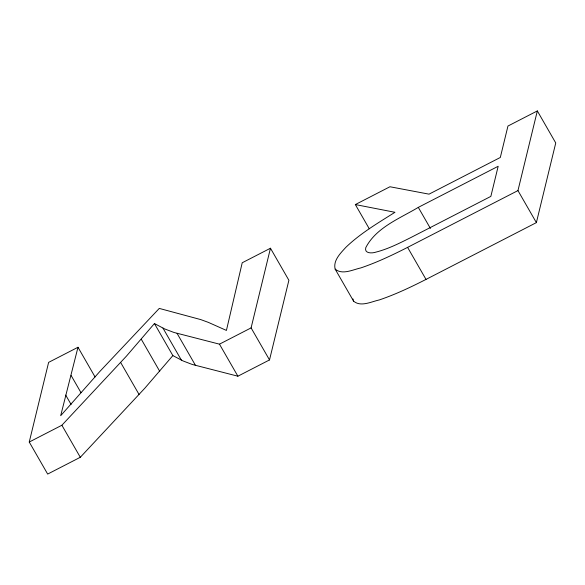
<?xml version="1.0" encoding="UTF-8"?>
<svg xmlns="http://www.w3.org/2000/svg" width="585" height="585" viewBox="0 0 585 585"><rect width="100%" height="100%" fill="white"/><g stroke="black" fill="none" stroke-linecap="round" stroke-linejoin="round"><path stroke-width="0.88" d="M29.25 442.033L61.886 425.244L126.492 356.075L154.433 323.556L172.853 355.592L144.912 388.111L80.306 457.28L47.67 474.077L29.25 442.033L48.621 362.378L77.988 347.271L95.062 376.959M77.988 347.271L60.686 415.708L99.764 371.541L159.281 308.412L200.721 319.585L208.362 322.379L226.424 330.43L242.219 262.767L270.467 248.23L288.888 280.273L269.517 359.929L237.89 376.199L192.341 364.492L183.12 360.974L172.853 355.592M269.517 359.929L251.097 327.892L270.467 248.23M355.344 204.56L394.963 212.296C377.954 223.024 360.36 233.349 345.801 247.396C340.521 253.203 332.96 260.515 335.139 269.085L353.567 301.129C360.682 307.3 371.314 301.655 379.248 299.951C395.401 294.482 410.838 287.133 426.012 279.411L536.379 222.622L517.959 190.586L537.33 110.923L507.955 126.038L500.314 157.475L429.017 194.154L389.946 186.754L355.344 204.56L369.274 228.786M536.379 222.622L555.75 142.967L537.33 110.923M418.304 207.375C399.752 218.512 376.14 227.47 365.757 247.689C364.104 253.693 372.221 253.415 375.862 252.135C388.206 248.998 399.635 243.141 410.977 237.488L490.852 196.392L498.171 166.279L418.304 207.375L430.436 228.472M154.433 323.556L164.692 328.938L173.921 332.448L219.47 344.163L251.097 327.892M335.139 269.085C342.262 275.257 352.894 269.619 360.828 267.915C376.981 262.446 392.418 255.097 407.591 247.367L517.959 190.586M407.591 247.367L426.012 279.411M219.47 344.163L237.89 376.199M177.05 333.34L195.478 365.376M162.959 328.09L181.379 360.133M141.307 339.271L159.727 371.307M120.62 362.415L139.047 394.451M71.121 375.497L81.008 392.689M65.703 395.094L71.092 404.469M61.886 425.244L80.306 457.28M352.916 298.913L353.567 301.129"/></g></svg>
